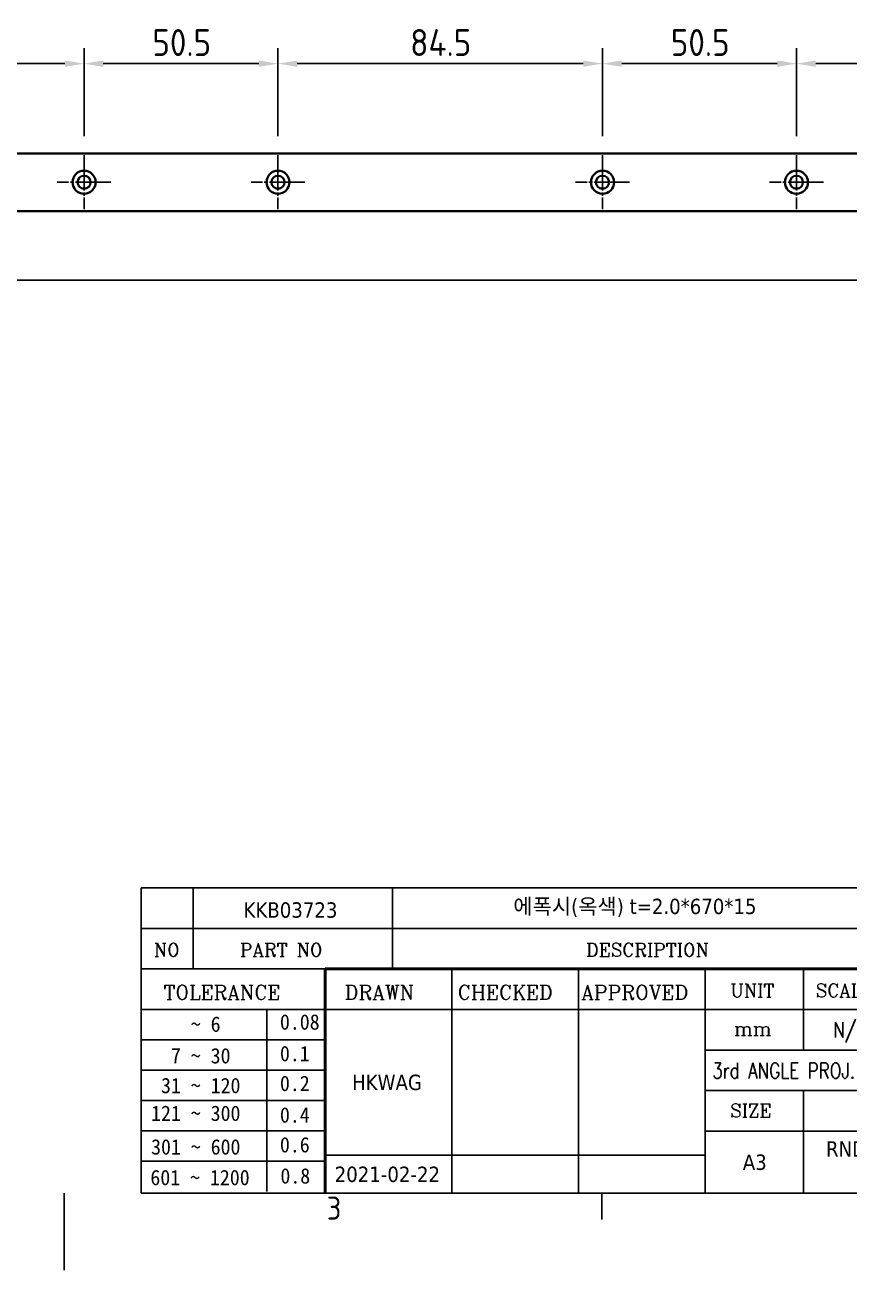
# Model space of a CAD drawing. Header units: millimetres. Extents: x 0 to 840, y 0 to 594.
# Drawn here: x 409.7 to 624.3, y 0 to 324.3 of the extents above; entities that cross this region are included whole.
import ezdxf
from ezdxf.enums import TextEntityAlignment as Align

# ---------------------------------------------------------------- set-up
doc = ezdxf.new("R2010")
doc.units = ezdxf.units.MM
doc.header["$LTSCALE"] = 2
doc.linetypes.add('CHAIN', pattern=[0.35429999999999995, 0.2362, -0.0295, 0.0591, -0.0295])
doc.layers.get('0').update_dxf_attribs({"color": 3, "lineweight": 25})
for name, color, linetype, lineweight in [('가시적인 것(ISO)', 3, 'Continuous', 40), ('경계(ISO)', 7, 'Continuous', 25), ('제목(ISO)', 5, 'Continuous', 50), ('중심 표식(ISO)', 1, 'Continuous', 25), ('치수(ISO)', 2, 'Continuous', 25)]:
    doc.layers.add(name, color=color, linetype=linetype, lineweight=lineweight)
doc.styles.add('HAN_291', font='')
doc.styles.add('RC_284', font='ROMANC.shx')
doc.styles.add('RC_287', font='ROMANC.shx')
doc.styles.add('문자 텍스트_PSTEK_POSCO', font='isocp.shx')
doc.styles.add('치수 텍스트_PSTEK_POSCO', font='isocp.shx')
doc.styles.add('텍스트 스타일198', font='tahoma.ttf')
doc.styles.add('텍스트 스타일333', font='ROMANC.shx', dxfattribs={"width": 0.800000011920929})
doc.styles.get('HAN_291').set_extended_font_data('GulimChe')
doc.dimstyles.new('치수_PSTEK_POSCO', dxfattribs={"dimscale": 2, "dimtxt": 3.5, "dimasz": 2.5, "dimexe": 2, "dimexo": 2.5, "dimgap": 1, "dimtad": 1, "dimrnd": 1e-08, "dimdsep": 46, "dimtxsty": '치수 텍스트_PSTEK_POSCO', "dimcen": 0.09, "dimdle": 10, "dimclrd": 7, "dimclre": 7, "dimclrt": 2, "dimadec": 1, "dimazin": 2, "dimtfac": 1, "dimtmove": 0, "dimatfit": 3, "dimfxl": 0, "dimtolj": 1, "dimlwd": -1, "dimlwe": -1, "dimarcsym": 0})

# ---------------------------------------------------------------- blocks, each defined once
blk = doc.blocks.new('경계 Default Border')
at = {"layer": '경계(ISO)'}
blk.add_line((280, 10), (280, 6.599999666213989), dxfattribs=at)
at = {"layer": '경계(ISO)', "flags": 128}
blk.add_lwpolyline([(210, 0), (210, 10)], dxfattribs=at)
at = {"layer": '경계(ISO)', "color": 2, "insert": (244.1685395229535, 6.57139439638704), "char_height": 3.00000011920929, "attachment_point": 7, "style": '문자 텍스트_PSTEK_POSCO'}
blk.add_mtext('3', dxfattribs=at)
blk = doc.blocks.new('제목 블록 PSTEK')
at = {"color": 180}
for p, q in [((182.475792979055, 11.79100474011392), (182.4757929790549, 51.56524660363496)), ((182.4757929790549, 51.56524660363496), (372.4757929537551, 51.56524660363496)), ((189.2651435055721, 51.56524660363496), (189.2651435055722, 41.00524660363494)), ((215.2152739891528, 41.00524660363494), (215.2152739891528, 51.56524660363496)), ((182.475792979055, 46.2852466036349), (372.4757929537551, 46.28524660363492)), ((182.475792979055, 41.00524660363493), (206.451475290024, 41.00524660363493)), ((222.9401812389276, 11.79100474011392), (222.9401812389276, 41.00524660363494)), ((239.4288871878316, 11.79100474011392), (239.4288871878316, 41.00524660363494)), ((255.9175931367356, 11.79100474011392), (255.9175931367356, 41.00524660363494)), ((268.6918866058747, 41.00524660363494), (268.6918866058747, 30.44524660363498)), ((182.475792979055, 35.72524660363497), (206.451475290024, 35.72524660363497)), ((198.8621818849491, 12.02524660363491), (198.8621818849491, 35.72524660363497)), ((206.451475290024, 35.72524660363497), (372.4757929537551, 35.72524660363497)), ((182.475792979055, 31.77524660363492), (206.451475290024, 31.77524660363492)), ((255.917593136736, 30.44524660363498), (372.4757929537552, 30.44524660363501)), ((182.475792979055, 27.82524660363487), (206.451475290024, 27.82524660363487)), ((255.9175931367359, 25.16524660363502), (372.4757929537552, 25.165246603635)), ((268.6918866058744, 25.16524660363502), (268.6918866058744, 11.79100474011392)), ((182.475792979055, 23.87524660363505), (206.451475290024, 23.87524660363505)), ((182.475792979055, 19.92524660363478), (206.451475290024, 19.92524660363478)), ((255.9175931367359, 19.88524660363481), (310.0881549537553, 19.88524660363481)), ((206.451475290024, 16.74100474011396), (255.9175931367359, 16.74100474011396)), ((182.475792979055, 15.97524660363496), (206.451475290024, 15.97524660363496)), ((182.475792979055, 11.79100474011392), (372.4757929537551, 11.79100474011389))]:
    blk.add_line(p, q, dxfattribs=at)
at = {"color": 7, "lineweight": 50}
for p, q in [((206.4514752900237, 11.79100474011392), (206.4514752900237, 41.00524660363494)), ((206.451475290024, 41.00524660363494), (372.4757929537551, 41.00524660363496))]:
    blk.add_line(p, q, dxfattribs=at)
at = {"layer": '제목(ISO)', "lineweight": 18}
blk.add_line((182.475792979055, 35.72500474011393), (182.475792979055, 11.79100474011392), dxfattribs=at)
at = {"color": 2}
for s, height, style, p in [('NO', 1.742399930953979, 'RC_284', (184.135398793432, 42.62317362549192)), ('PART NO', 1.742399930953979, 'RC_284', (195.3359407378685, 42.62317362549192)), ('DESCRIPTION', 1.742399930953979, 'RC_284', (240.4025565652523, 42.62317362549192)), ('UNIT', 1.742399930953979, 'RC_284', (259.1652673287452, 37.34317362549218)), ('SCALE', 1.742399930953979, 'RC_284', (270.2934779252897, 37.34317362549218)), (' TOLERANCE', 1.899999976158142, 'RC_287', (184.0872874387979, 37.00893196870329)), ('DRAWN', 1.899999976158142, 'RC_287', (208.9766620976279, 37.00893196870329)), ('CHECKED', 1.899999976158142, 'RC_287', (223.6856844514997, 37.00893196870329)), ('APPROVED', 1.899999976158142, 'RC_287', (239.7795453577791, 37.00893196870329)), ('    ~ 6', 2.000000029802322, 'HAN_291', (183.7721304966814, 32.8176515608431)), ('0.08', 2.000000029802322, 'HAN_291', (200.5467345600617, 33.09873600004101)), ('mm', 1.742399930953979, 'RC_284', (259.6505418159997, 32.3543089683787)), ('0.1', 2.000000029802322, 'HAN_291', (200.5467345600617, 28.98646558742206)), ('  7 ~ 30', 2.000000029802322, 'HAN_291', (183.7721304966814, 28.70538114822415)), (' 31 ~ 120', 2.000000029802322, 'HAN_291', (183.7721304966814, 24.82628181916237)), ('0.2', 2.000000029802322, 'HAN_291', (200.5467345600617, 25.10736625836028)), ('121 ~ 300', 2.000000029802322, 'HAN_291', (183.7721304966814, 21.21401206133254)), ('0.4', 2.000000029802322, 'HAN_291', (200.5467345600617, 20.99509650053045)), ('SIZE', 1.742399930953979, 'RC_284', (259.1652673287452, 21.69497768947366)), ('301 ~ 600', 2.000000029802322, 'HAN_291', (183.7721304966814, 16.83491273227077)), ('0.6', 2.000000029802322, 'HAN_291', (200.5467345600617, 17.11599717146868)), ('601 ~ 1200', 2.000000029802322, 'HAN_291', (183.6802025156883, 12.84759660881125)), ('0.8', 2.000000029802322, 'HAN_291', (200.6097246063884, 13.05732192299702))]:
    blk.add_text(s, height=height, dxfattribs=dict(at, style=style)).set_placement(p)
at = {"color": 7, "style": '텍스트 스타일333', "width": 0.7999999523162842}
blk.add_text('N/S', height=2.000000029802322, dxfattribs=at).set_placement((274.7838860285014, 33.08524660363496), align=Align.MIDDLE_CENTER)
at = {"color": 2, "style": '텍스트 스타일333', "width": 0.7999999523162842}
blk.add_text('3rd ANGLE PROJ.', height=2.000000029802322, dxfattribs=at).set_placement((256.8430306642954, 26.76148381654429))
at = {"layer": '제목(ISO)', "color": 7, "style": '텍스트 스타일198'}
for tag, p in [('설명_001', (230.9267386249492, 48.15254984750509)), ('재질_001', (287.5148121100145, 48.155337874329)), ('질량\\P3;_001', (350.3046145979153, 48.1643332325385)), ('부품_번호_001', (195.8125351691155, 47.68004260673702)), ("3._Q'TY_001", (312.7051684940307, 47.92188863680521)), ('제목_001', (337.2223155862142, 32.12933155161866)), ('부품_번호_001', (334.4717754223474, 26.8052465951949)), ('설계자_001', (209.9396160013646, 25.23446884679021)), ('프로젝트_001', (271.6304945365308, 16.57270180080504)), ('시트_크기_001', (260.807090429518, 14.83812566343425)), ('작성_날짜_001', (207.6770236384131, 13.26600473167383)), ('프로젝트_002', (286.6403537393983, 13.14882256215354))]:
    blk.add_attdef(tag, p, '', height=2.000000029802322, dxfattribs=at)
for tag, p in [('4._COLOR', (327.6805273250926, 48.92524660363493)), ('1._MODEL_NAME', (341.233897335037, 38.36524660363497)), ('점검자', (231.1845342133799, 26.23312567187446)), ('엔지니어링_승인자', (247.673240162284, 26.23312567187446)), ('점검_날짜', (231.1845342133799, 14.26600474011394)), ('엔지니어링_승인_날짜', (247.6732401622839, 14.26600474011394))]:
    blk.add_attdef(tag, text='', height=2.000000029802322, dxfattribs=at).set_placement(p, align=Align.MIDDLE_CENTER)
blk = doc.blocks.new('*D26')
at = {"layer": 'Defpoints', "color": 0}
for p in [(670.1369267360616, 314.2010237314158), (610.6369267360616, 290.3264685723585), (670.1369267360616, 290.3264685723585)]:
    blk.add_point(p, dxfattribs=at)
at = {"layer": '치수(ISO)', "color": 7}
for p, q in [((610.6369267360616, 295.3264685723585), (610.6369267360616, 318.2010237314158)), ((670.1369267360616, 295.3264685723585), (670.1369267360616, 318.2010237314158)), ((615.6369267360616, 314.2010237314158), (665.1369267360616, 314.2010237314158))]:
    blk.add_line(p, q, dxfattribs=at)
for points in [[(615.6369267360616, 315.0343570647491), (615.6369267360616, 313.3676903980825), (610.6369267360616, 314.2010237314158)], [(665.1369267360616, 315.0343570647491), (665.1369267360616, 313.3676903980825), (670.1369267360616, 314.2010237314158)]]:
    blk.add_solid(points, dxfattribs=at)
at = {"layer": '치수(ISO)', "color": 2, "insert": (632.8997218325011, 319.7010237314158), "char_height": 7, "attachment_point": 4, "style": '치수 텍스트_PSTEK_POSCO'}
blk.add_mtext('\\A1;59.5', dxfattribs=at)
blk = doc.blocks.new('*D27')
at = {"layer": 'Defpoints', "color": 0}
for p in [(610.6369267360616, 314.2010237314158), (560.1369267360616, 290.3264685723585), (610.6369267360616, 290.3264685723585)]:
    blk.add_point(p, dxfattribs=at)
at = {"layer": '치수(ISO)', "color": 7}
for p, q in [((560.1369267360616, 295.3264685723585), (560.1369267360616, 318.2010237314158)), ((610.6369267360616, 295.3264685723585), (610.6369267360616, 318.2010237314158)), ((565.1369267360616, 314.2010237314158), (605.6369267360616, 314.2010237314158))]:
    blk.add_line(p, q, dxfattribs=at)
for points in [[(565.1369267360616, 315.0343570647491), (565.1369267360616, 313.3676903980825), (560.1369267360616, 314.2010237314158)], [(605.6369267360616, 315.0343570647491), (605.6369267360616, 313.3676903980825), (610.6369267360616, 314.2010237314158)]]:
    blk.add_solid(points, dxfattribs=at)
at = {"layer": '치수(ISO)', "color": 2, "insert": (577.911951989231, 319.7010237314158), "char_height": 7, "attachment_point": 4, "style": '치수 텍스트_PSTEK_POSCO'}
blk.add_mtext('\\A1;50.5', dxfattribs=at)
blk = doc.blocks.new('*D28')
at = {"layer": 'Defpoints', "color": 0}
for p in [(560.1369267360616, 314.2010237314158), (475.6369267360616, 290.3264685723586), (560.1369267360616, 290.3264685723585)]:
    blk.add_point(p, dxfattribs=at)
at = {"layer": '치수(ISO)', "color": 7}
for p, q in [((475.6369267360616, 295.3264685723586), (475.6369267360616, 318.2010237314158)), ((560.1369267360616, 295.3264685723585), (560.1369267360616, 318.2010237314158)), ((480.6369267360616, 314.2010237314158), (555.1369267360616, 314.2010237314158))]:
    blk.add_line(p, q, dxfattribs=at)
for points in [[(480.6369267360616, 315.0343570647491), (480.6369267360616, 313.3676903980825), (475.6369267360616, 314.2010237314158)], [(555.1369267360616, 315.0343570647491), (555.1369267360616, 313.3676903980825), (560.1369267360616, 314.2010237314158)]]:
    blk.add_solid(points, dxfattribs=at)
at = {"layer": '치수(ISO)', "color": 2, "insert": (510.0619519892311, 319.7010237314158), "char_height": 7, "attachment_point": 4, "style": '치수 텍스트_PSTEK_POSCO'}
blk.add_mtext('\\A1;84.5', dxfattribs=at)
blk = doc.blocks.new('*D29')
at = {"layer": 'Defpoints', "color": 0}
for p in [(475.6369267360616, 314.2010237314158), (425.1369267360616, 290.3264685723586), (475.6369267360616, 290.3264685723586)]:
    blk.add_point(p, dxfattribs=at)
at = {"layer": '치수(ISO)', "color": 7}
for p, q in [((425.1369267360616, 295.3264685723586), (425.1369267360616, 318.2010237314158)), ((475.6369267360616, 295.3264685723586), (475.6369267360616, 318.2010237314158)), ((430.1369267360616, 314.2010237314158), (470.6369267360616, 314.2010237314158))]:
    blk.add_line(p, q, dxfattribs=at)
for points in [[(430.1369267360616, 315.0343570647491), (430.1369267360616, 313.3676903980825), (425.1369267360616, 314.2010237314158)], [(470.6369267360616, 315.0343570647491), (470.6369267360616, 313.3676903980825), (475.6369267360616, 314.2010237314158)]]:
    blk.add_solid(points, dxfattribs=at)
at = {"layer": '치수(ISO)', "color": 2, "insert": (442.9119519892311, 319.7010237314158), "char_height": 7, "attachment_point": 4, "style": '치수 텍스트_PSTEK_POSCO'}
blk.add_mtext('\\A1;50.5', dxfattribs=at)
blk = doc.blocks.new('*D30')
at = {"layer": 'Defpoints', "color": 0}
for p in [(425.1369267360616, 314.2010237314158), (365.6369267360616, 290.3264685723586), (425.1369267360616, 290.3264685723586)]:
    blk.add_point(p, dxfattribs=at)
at = {"layer": '치수(ISO)', "color": 7}
for p, q in [((365.6369267360616, 295.3264685723586), (365.6369267360616, 318.2010237314158)), ((425.1369267360616, 295.3264685723586), (425.1369267360616, 318.2010237314158)), ((370.6369267360616, 314.2010237314158), (420.1369267360616, 314.2010237314158))]:
    blk.add_line(p, q, dxfattribs=at)
for points in [[(370.6369267360616, 315.0343570647491), (370.6369267360616, 313.3676903980825), (365.6369267360616, 314.2010237314158)], [(420.1369267360616, 315.0343570647491), (420.1369267360616, 313.3676903980825), (425.1369267360616, 314.2010237314158)]]:
    blk.add_solid(points, dxfattribs=at)
at = {"layer": '치수(ISO)', "color": 2, "insert": (387.8997218325011, 319.7010237314158), "char_height": 7, "attachment_point": 4, "style": '치수 텍스트_PSTEK_POSCO'}
blk.add_mtext('\\A1;59.5', dxfattribs=at)
blk = doc.blocks.new('*D39')
at = {"layer": 'Defpoints', "color": 0}
for p in [(60.38692673606072, 277.8264685723586), (730.3869267360608, 277.8264685723585), (730.3869267360608, 257.8264685723586)]:
    blk.add_point(p, dxfattribs=at)
at = {"layer": '치수(ISO)', "color": 7}
for p, q in [((60.38692673606072, 272.8264685723586), (60.38692673606072, 253.8264685723586)), ((730.3869267360608, 272.8264685723585), (730.3869267360608, 253.8264685723586)), ((65.38692673606072, 257.8264685723586), (725.3869267360608, 257.8264685723586))]:
    blk.add_line(p, q, dxfattribs=at)
for points in [[(65.38692673606072, 258.6598019056919), (65.38692673606072, 256.9931352390253), (60.38692673606072, 257.8264685723586)], [(725.3869267360608, 258.6598019056919), (725.3869267360608, 256.9931352390253), (730.3869267360608, 257.8264685723586)]]:
    blk.add_solid(points, dxfattribs=at)
at = {"layer": '치수(ISO)', "color": 2, "insert": (388.8747220116513, 263.3264685723586), "char_height": 7, "attachment_point": 4, "style": '치수 텍스트_PSTEK_POSCO'}
blk.add_mtext('\\A1;670', dxfattribs=at)

msp = doc.modelspace()

# ---------------------------------------------------------------- linework, layer by layer
at = {"layer": '가시적인 것(ISO)'}
for p, q in [((728.3869267360606, 290.8264685723585), (62.38692673606067, 290.8264685723587)), ((62.38692673606074, 275.8264685723586), (728.3869267360606, 275.8264685723585))]:
    msp.add_line(p, q, dxfattribs=at)
for centre, radius in [((425.1369267360616, 283.3264685723586), 3), ((475.6369267360616, 283.3264685723586), 3), ((560.1369267360616, 283.3264685723585), 3), ((610.6369267360616, 283.3264685723585), 3), ((425.1369267360616, 283.3264685723586), 1.7), ((475.6369267360616, 283.3264685723586), 1.7), ((560.1369267360616, 283.3264685723585), 1.7), ((610.6369267360616, 283.3264685723585), 1.7)]:
    msp.add_circle(centre, radius, dxfattribs=at)
at = {"layer": '중심 표식(ISO)', "linetype": 'CHAIN', "ltscale": 7.778351783752441}
for p, q in [((425.1369267360616, 290.3264685723586), (425.1369267360616, 276.3264685723586)), ((475.6369267360616, 290.3264685723586), (475.6369267360616, 276.3264685723586)), ((560.1369267360616, 290.3264685723585), (560.1369267360616, 276.3264685723585)), ((610.6369267360616, 290.3264685723585), (610.6369267360616, 276.3264685723585)), ((432.1369267360616, 283.3264685723586), (418.1369267360616, 283.3264685723586)), ((482.6369267360616, 283.3264685723586), (468.6369267360615, 283.3264685723586)), ((567.1369267360616, 283.3264685723585), (553.1369267360616, 283.3264685723585)), ((617.6369267360616, 283.3264685723585), (603.6369267360615, 283.3264685723585))]:
    msp.add_line(p, q, dxfattribs=at)

# ---------------------------------------------------------------- block references
at = {"xscale": 2, "yscale": 2, "zscale": 2}
msp.add_blockref('경계 Default Border', (0, 0), dxfattribs=at)
ref = msp.add_blockref('제목 블록 PSTEK', (75.04841409248968, -3.58200948022779), dxfattribs=dict(xscale=2, yscale=2, zscale=2))
ref.add_attrib('설계자_001', 'HKWAG', (494.9276460952188, 46.88692821335263), dxfattribs={"layer": '제목(ISO)', "color": 7, "height": 4.000000059604645, "style": '텍스트 스타일198'})
ref.add_attrib('프로젝트_001', 'RND_컨버터_2021_DC집진기', (618.3094031655511, 29.5633941213823), dxfattribs={"layer": '제목(ISO)', "color": 7, "height": 4.000000059604645, "style": '텍스트 스타일198'})
ref.add_attrib('시트_크기_001', 'A3', (596.6625949515255, 26.09424184664072), dxfattribs={"layer": '제목(ISO)', "color": 7, "height": 4.000000059604645, "style": '텍스트 스타일198'})
ref.add_attrib('작성_날짜_001', '2021-02-22', (490.4024613693159, 22.94999998311987), dxfattribs={"layer": '제목(ISO)', "color": 7, "height": 4.000000059604645, "style": '텍스트 스타일198'})
ref.add_attrib('설명_001', '에폭시(옥색) t=2.0*670*15', (536.9018913423881, 92.72309021478239), dxfattribs={"layer": '제목(ISO)', "color": 7, "height": 4.000000059604645, "style": '텍스트 스타일198'})
ref.add_attrib('부품_번호_001', 'KKB03723', (466.6734844307206, 91.77807573324625), dxfattribs={"layer": '제목(ISO)', "color": 7, "height": 4.000000059604645, "style": '텍스트 스타일198'})

# ---------------------------------------------------------------- dimensions: what is measured, and where the dimension line sits
at = {"layer": '치수(ISO)', "color": 7}
for base, p1, p2, picture, middle in [((425.1369267360616, 314.2010237314158), (365.6369267360616, 290.3264685723586), (425.1369267360616, 290.3264685723586), '*D30', (395.4069267360617, 314.2010237314158)), ((475.6369267360616, 314.2010237314158), (425.1369267360616, 290.3264685723586), (475.6369267360616, 290.3264685723586), '*D29', (450.4069267360617, 314.2010237314158)), ((560.1369267360616, 314.2010237314158), (475.6369267360616, 290.3264685723586), (560.1369267360616, 290.3264685723585), '*D28', (517.9069267360617, 314.2010237314158)), ((610.6369267360616, 314.2010237314158), (560.1369267360616, 290.3264685723585), (610.6369267360616, 290.3264685723585), '*D27', (585.4069267360617, 314.2010237314158)), ((670.1369267360616, 314.2010237314158), (610.6369267360616, 290.3264685723585), (670.1369267360616, 290.3264685723585), '*D26', (640.4069267360617, 314.2010237314158)), ((730.3869267360608, 257.8264685723586), (60.38692673606072, 277.8264685723586), (730.3869267360608, 277.8264685723585), '*D39', (395.3869267360607, 257.8264685723586))]:
    dim = msp.add_linear_dim(base=base, p1=p1, p2=p2, angle=180, dimstyle='치수_PSTEK_POSCO', override={"dimdec": 2, "dimtp": 0, "dimtm": -0, "dimtdec": 2, "dimtofl": 0, "dimatfit": 1}, dxfattribs=at)
    dim.commit()
    dim.dimension.update_dxf_attribs({"geometry": picture, "text_midpoint": middle, "dimtype": 160})

doc.saveas('drawing.dxf')
